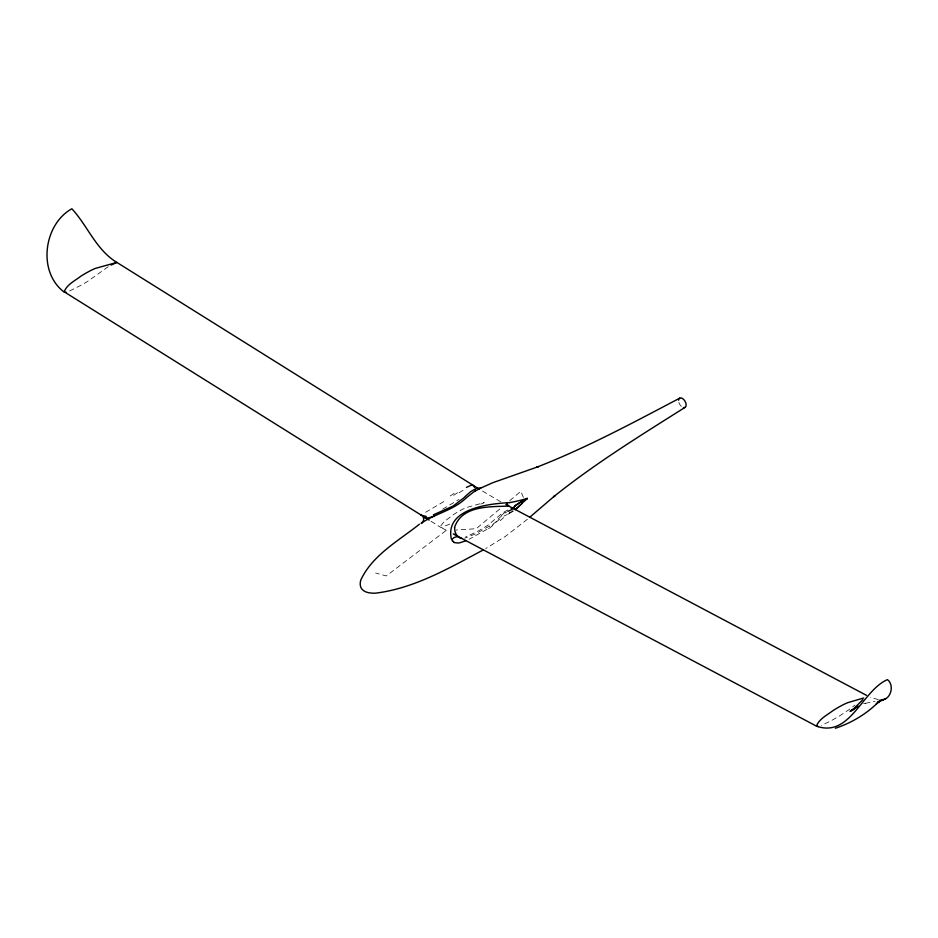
<?xml version="1.0" encoding="UTF-8"?>
<svg xmlns="http://www.w3.org/2000/svg" width="938" height="938" viewBox="0 0 938 938"><rect width="100%" height="100%" fill="white"/><g stroke="black" fill="none" stroke-linecap="round" stroke-linejoin="round"><path stroke-width="0.7" stroke-dasharray="4.69 3.52" d="M501.549 515.982L496.155 520.953M527.379 519.289L505.383 536.384L485.708 548.566M499.532 519.265L492.157 525.597M499.673 509.076L476.234 528.715L455.985 530.029M509.721 500.658L520.883 491.301L523.439 497.586M854.917 705.071L852.642 706.924M445.855 530.674L386.257 575.955L375.657 573.012M849.945 709.022L840.026 715.612A224.803 129.796 -60 0 1 832.569 719.95L821.36 725.52M513.367 511.069L512.148 511.914M505.265 512.922L506.121 512.336A28.433 20.589 -83 0 1 506.567 512.101M453.652 495.323L459.28 491.582M486.974 529.337L469.106 539.256M489.566 525.972L475.683 533.851L464.685 538.178M108.245 266.673L87.773 281.306A224.803 129.796 -60 0 1 80.316 285.633L69.107 291.214M443.838 501.584L423.613 513.449M511.538 512.312L507.81 514.247M442.689 509.146L459.045 499.438M503.917 516.099L507.024 514.587M449.689 524.131L441.024 527.566L430.366 520.871M507.88 509.955L502.733 512.781L487.783 525.339L477.29 531.576L465.6 536.958M480.819 504.105L484.219 502.616L466.503 507.517A66.457 38.364 -60 0 0 462.504 509.311L458.389 511.55A109.394 63.163 -60 0 0 453.863 514.341L444.014 521.763L440.426 526.359L440.297 527.074L448.071 531.189M863.628 703.688L865.668 703.219M865.375 703.348L875.037 701.307M878.285 699.654L870.358 697.227M500.751 501.818L480.584 489.953M512.793 510.671A47.955 36.09 82.1 0 1 509.545 512.922M509.709 513.344A5.323 3.471 67.9 0 1 509.557 512.242M459.069 492.849A58.437 20.976 -43.2 0 1 463.266 490.175M454.133 493.341A74.852 14.199 -39 0 1 447.344 497.808M492.333 525.937A95.137 75.896 84.5 0 1 487.103 529.63M500.153 520.707A40.862 28.128 -78.8 0 1 504.245 517.295M501.314 515.466A58.437 42.257 -82.9 0 1 505.09 512.406M496.437 521.446A74.852 59.938 84 0 1 489.718 526.335M681.316 406.365A5.323 3.072 60 0 1 678.854 402.355"/><path stroke-width="1.41" d="M454.449 527.766C461.684 505.136 489.906 506.93 508.771 506.063M421.455 523.076C435.373 513.625 453.23 510.307 465.694 498.359M464.31 497.304L470.536 491.735L477.219 487.842A5.323 4.385 64.9 0 0 480.795 487.936L473.667 491.934L466.256 497.855M463.618 498.043L453.101 506.074L433.391 514.81M862.843 699.642L851.939 710.558L858.071 706.056L855.784 707.592M521.634 503.741L524.213 501.197M522.044 503.343L520.426 504.949M520.602 504.773L515.138 509.721L518.515 506.79M520.074 505.289L518.749 506.567M524.319 501.091L525.245 500.224M524.881 500.552L527.367 498.395L525.948 499.567M529.595 517.389L555.097 495.522L553.526 496.835C594.927 463.618 640.185 435.666 685.021 407.397M526.933 498.735L517.319 504.187A47.029 20.988 9.4 0 0 515.349 505.629C513.121 508.513 511.984 510.073 507.857 511.304M419.415 524.225C398.732 540.687 372.667 554.909 360.896 579.778C359.911 582.733 359.793 586.297 361.716 588.9C364.894 592.898 370.545 593.215 375.235 593.203C414.139 588.513 449.126 568.076 483.164 549.996M856.206 707.311L850.051 711.438L853.486 709.128M519.523 502.791L514.962 505.922L513.403 508.021A4.08 1.817 9.4 0 0 513.719 508.689A5.323 3.471 67.9 0 0 511.151 508.537M520.015 502.487L524.154 500.118M524.682 499.837L526.288 498.969M452.386 540.933C450.123 538.635 457.838 534.894 459.608 537.697A1.477 0.668 25.6 0 0 460.101 538.002L461.965 538.424M679.698 398.169C632.798 422.862 585.957 448.083 536.489 467.312L538.412 466.62L492.813 482.695L478.157 489.237M421.572 514.528L420.705 515.22L426.262 516.428M111.094 265.067L116.875 262.429L479.341 489.179M466.421 487.385L472.271 484.758A5.323 3.494 67.5 0 1 474.569 487.408M885.894 698.622L877.687 702.351L880.231 701.026L876.256 703.91L878.554 701.905C866.56 713.982 851.47 722.928 835.371 728.275M465.682 540.827L460.077 542.703A33.123 26.37 88.8 0 1 458.319 543.032L454.226 542.598M863.675 697.989L847.87 702.632A79.742 46.044 -60 0 0 843.074 704.778L838.126 707.463A131.273 75.79 -60 0 0 832.698 710.816C826.917 715.237 819.085 718.93 816.435 726.106L818.323 726.54M879.176 700.428L883.326 699.56M881.802 699.771C891.323 699.525 894.465 684.634 887.418 679.628C861.858 690.743 850.086 738.183 816.435 726.106L453.23 533.921M509.451 502.604C489.155 503.718 444.342 508.513 451.436 539.397M66.07 292.234L64.394 292.234C37.227 272.29 43.558 224.381 71.851 208.764C87.527 225.577 96.039 249.871 116.875 262.429L95.617 268.315A79.742 46.044 -60 0 0 90.822 270.461L85.874 273.157A131.273 75.79 -60 0 0 80.445 276.499C74.665 280.919 66.833 284.624 64.171 291.788L429.135 520.086M505.922 504.562L866.536 695.375M457.908 536.395L455.188 533.124M508.795 506.016A6.261 4.057 -89.3 0 1 506.895 503.038M455.692 533.019A11.819 9.146 28.6 0 1 454.719 527.836M527.332 498.371A155.802 65.085 11 0 1 509.51 502.639M422.686 516.064A5.323 4.28 49.5 0 1 422.077 522.454M421.901 523.334A5.898 1.161 -26.6 0 1 421.139 523.252M475.355 490.07A5.323 3.494 67.5 0 1 475.39 490.715M434.118 515.959A12.182 6.332 -23.3 0 1 425.008 518.093M454.285 542.375A5.898 4.162 70.3 0 1 452.632 540.675M678.608 400.221A5.323 3.072 60 0 1 682.231 398.369A5.323 3.072 60 0 1 686.077 404.255A5.323 3.072 60 0 1 683.392 407.561"/></g></svg>
